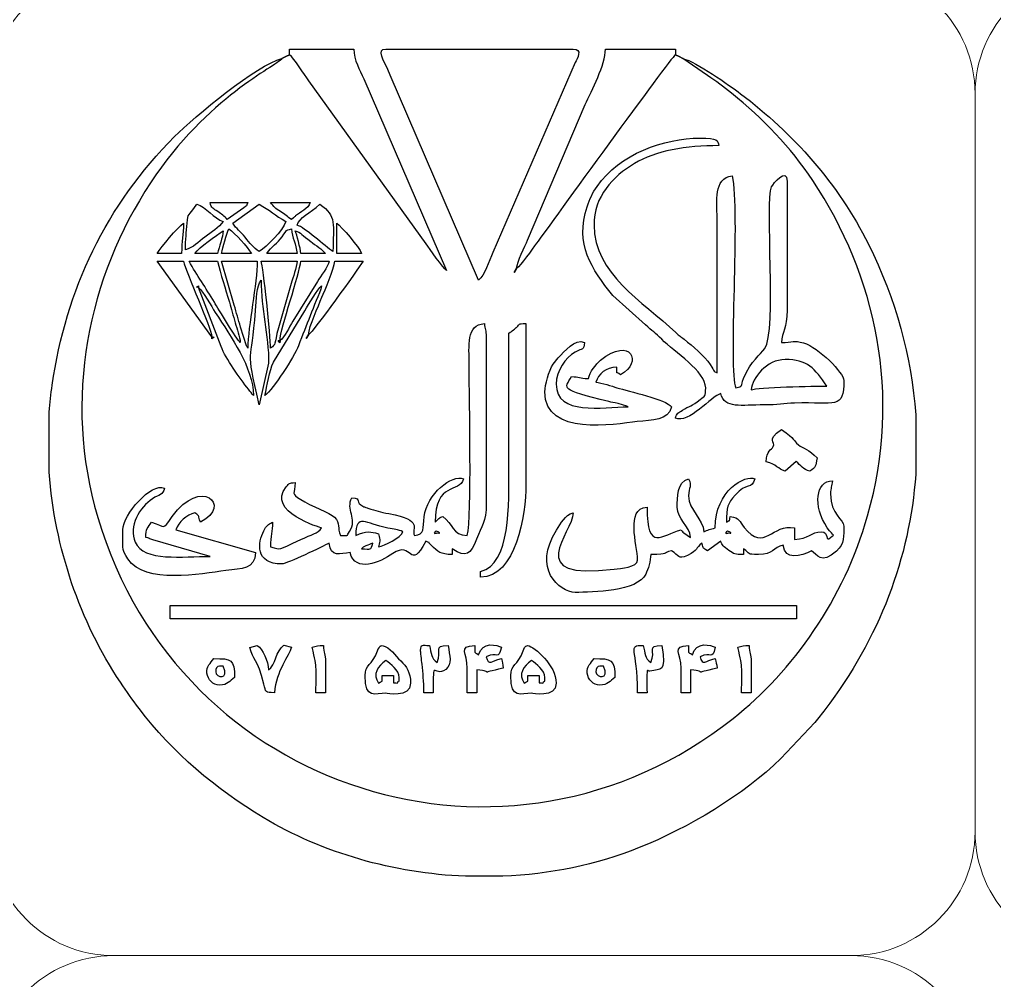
# Model space of a CAD drawing. Header units: millimetres. Extents: x -591 to 604, y 170 to 320.
# Drawn here: x 506.27 to 555.55, y 219.02 to 267.56 of the extents above; entities that cross this region are included whole.
import ezdxf

# ---------------------------------------------------------------- set-up
doc = ezdxf.new("R2010")
doc.units = ezdxf.units.MM
doc.header["$MEASUREMENT"] = 0
doc.layers.add('Layer 1', color=7, linetype='Continuous')

msp = doc.modelspace()

# ---------------------------------------------------------------- linework, layer by layer
at = {"layer": 'Layer 1', "color": 250, "lineweight": 18}
for points in [[(511.0292, 270.0725), (511.0292, 270.0725), (548.3166, 270.0725), (548.3166, 270.0725), (551.7625, 270.0725), (554.5729, 267.2621), (554.5729, 263.8162), (554.5729, 263.8162), (554.5729, 226.5288), (554.5729, 226.5288), (554.5729, 223.0829), (551.7625, 220.2725), (548.3166, 220.2725), (548.3166, 220.2725), (511.0292, 220.2725), (511.0292, 220.2725), (507.5833, 220.2725), (504.7729, 223.0829), (504.7729, 226.5288), (504.7729, 226.5288), (504.7729, 263.8162), (504.7729, 263.8162), (504.7729, 267.2621), (507.5833, 270.0725), (511.0292, 270.0725)], [(560.8292, 270.0725), (560.8292, 270.0725), (598.1166, 270.0725), (598.1166, 270.0725), (601.5625, 270.0725), (604.3729, 267.2621), (604.3729, 263.8162), (604.3729, 263.8162), (604.3729, 226.5288), (604.3729, 226.5288), (604.3729, 223.0829), (601.5625, 220.2725), (598.1166, 220.2725), (598.1166, 220.2725), (560.8292, 220.2725), (560.8292, 220.2725), (557.3833, 220.2725), (554.5729, 223.0829), (554.5729, 226.5288), (554.5729, 226.5288), (554.5729, 263.8162), (554.5729, 263.8162), (554.5729, 267.2621), (557.3833, 270.0725), (560.8292, 270.0725)], [(511.0292, 220.2725), (511.0292, 220.2725), (548.3166, 220.2725), (548.3166, 220.2725), (551.7625, 220.2725), (554.5729, 217.4621), (554.5729, 214.0162), (554.5729, 214.0162), (554.5729, 176.7288), (554.5729, 176.7288), (554.5729, 173.2829), (551.7625, 170.4725), (548.3166, 170.4725), (548.3166, 170.4725), (511.0292, 170.4725), (511.0292, 170.4725), (507.5833, 170.4725), (504.7729, 173.2829), (504.7729, 176.7288), (504.7729, 176.7288), (504.7729, 214.0162), (504.7729, 214.0162), (504.7729, 217.4621), (507.5833, 220.2725), (511.0292, 220.2725)], [(560.8292, 220.2725), (560.8292, 220.2725), (598.1166, 220.2725), (598.1166, 220.2725), (601.5625, 220.2725), (604.3729, 217.4621), (604.3729, 214.0162), (604.3729, 214.0162), (604.3729, 176.7288), (604.3729, 176.7288), (604.3729, 173.2829), (601.5625, 170.4725), (598.1166, 170.4725), (598.1166, 170.4725), (560.8292, 170.4725), (560.8292, 170.4725), (557.3833, 170.4725), (554.5729, 173.2829), (554.5729, 176.7288), (554.5729, 176.7288), (554.5729, 214.0162), (554.5729, 214.0162), (554.5729, 217.4621), (557.3833, 220.2725), (560.8292, 220.2725)]]:
    msp.add_open_spline(points, degree=3, knots=[0, 0, 0, 0, 0.125, 0.125, 0.125, 0.25, 0.25, 0.25, 0.375, 0.375, 0.375, 0.5, 0.5, 0.5, 0.625, 0.625, 0.625, 0.75, 0.75, 0.75, 0.875, 0.875, 0.875, 1, 1, 1, 1], dxfattribs=at)
at = {"layer": 'Layer 1', "color": 240}
for points, knots in [([(519.7283, 265.6831), (519.7283, 265.6831), (519.5371, 265.5875), (519.5371, 265.5875), (519.5371, 265.5875), (519.7283, 265.6831), (519.7283, 265.6831)], [0, 0, 0, 0, 0.5, 0.5, 0.5, 1, 1, 1, 1]), ([(519.9196, 265.7787), (519.9196, 265.7787), (519.7283, 265.6831), (519.7283, 265.6831), (519.7283, 265.6831), (519.9196, 265.7787), (519.9196, 265.7787)], [0, 0, 0, 0, 0.5, 0.5, 0.5, 1, 1, 1, 1]), ([(519.9196, 265.7787), (520.1502, 265.6096), (520.6702, 264.7777), (520.9027, 264.467), (520.9027, 264.467), (526.8232, 256.2356), (526.8232, 256.2356), (526.9936, 255.9854), (527.6925, 254.9977), (527.8561, 254.878), (527.8561, 254.878), (523.6753, 264.5622), (523.6753, 264.5622), (523.4812, 265.0163), (523.1706, 265.5037), (523.1706, 266.0656), (523.1706, 266.0656), (519.9196, 266.0656), (519.9196, 266.0656), (519.9196, 266.0656), (519.9196, 265.7787), (519.9196, 265.7787)], [0, 0, 0, 0, 0.1428571, 0.1428571, 0.1428571, 0.2857143, 0.2857143, 0.2857143, 0.4285714, 0.4285714, 0.4285714, 0.5714286, 0.5714286, 0.5714286, 0.7142857, 0.7142857, 0.7142857, 0.8571429, 0.8571429, 0.8571429, 1, 1, 1, 1]), ([(529.4816, 254.3999), (529.7687, 254.6104), (530.0157, 255.3724), (530.1919, 255.7932), (530.1919, 255.7932), (534.3667, 265.3944), (534.3667, 265.3944), (534.4563, 265.5854), (534.7591, 266.0656), (534.2625, 266.0656), (534.2625, 266.0656), (524.7963, 266.0656), (524.7963, 266.0656), (524.2735, 266.0656), (524.6796, 265.5359), (525.0138, 264.7534), (525.0138, 264.7534), (529.4816, 254.3999), (529.4816, 254.3999)], [0, 0, 0, 0, 0.1666667, 0.1666667, 0.1666667, 0.3333333, 0.3333333, 0.3333333, 0.5, 0.5, 0.5, 0.6666667, 0.6666667, 0.6666667, 0.8333333, 0.8333333, 0.8333333, 1, 1, 1, 1]), ([(531.394, 254.9736), (531.6156, 255.122), (532.1902, 255.9717), (532.405, 256.2575), (533.1037, 257.1873), (539.1305, 265.5622), (539.4261, 265.7787), (539.4261, 265.7787), (539.4261, 266.0656), (539.4261, 266.0656), (539.4261, 266.0656), (535.8881, 266.0656), (535.8881, 266.0656), (535.8881, 265.2549), (535.1991, 264.002), (534.869, 263.26), (534.869, 263.26), (531.9541, 256.4215), (531.9541, 256.4215), (531.8212, 256.0995), (531.424, 255.3346), (531.394, 254.9736)], [0, 0, 0, 0, 0.1428571, 0.1428571, 0.1428571, 0.2857143, 0.2857143, 0.2857143, 0.4285714, 0.4285714, 0.4285714, 0.5714286, 0.5714286, 0.5714286, 0.7142857, 0.7142857, 0.7142857, 0.8571429, 0.8571429, 0.8571429, 1, 1, 1, 1]), ([(539.6174, 265.6831), (539.6174, 265.6831), (539.4261, 265.7787), (539.4261, 265.7787), (539.4261, 265.7787), (539.6174, 265.6831), (539.6174, 265.6831)], [0, 0, 0, 0, 0.5, 0.5, 0.5, 1, 1, 1, 1]), ([(539.8086, 265.5875), (539.8086, 265.5875), (539.6174, 265.6831), (539.6174, 265.6831), (539.6174, 265.6831), (539.8086, 265.5875), (539.8086, 265.5875)], [0, 0, 0, 0, 0.5, 0.5, 0.5, 1, 1, 1, 1]), ([(539.8086, 265.5875), (539.8086, 265.5875), (541.0517, 264.727), (541.0517, 264.727), (541.5052, 264.4247), (541.8274, 264.1902), (542.2645, 263.8364), (543.8564, 262.5483), (545.2343, 261.1385), (546.3687, 259.4301), (549.5679, 254.6115), (550.8842, 248.6305), (549.1401, 242.4866), (547.9464, 238.2813), (545.3604, 234.638), (542.35, 232.2562), (530.9688, 223.2512), (514.3576, 228.4985), (510.2269, 242.4121), (508.456, 248.377), (509.7464, 254.554), (512.9008, 259.3151), (515.785, 263.6681), (519.2318, 265.1707), (519.5371, 265.5875), (518.2893, 265.2968), (515.1263, 262.6586), (514.1108, 261.6432), (510.6588, 258.1916), (508.6269, 253.9153), (507.9241, 249.0881), (507.8586, 248.6392), (507.8096, 248.1872), (507.7759, 247.7331), (507.7759, 247.7331), (507.7759, 244.6858), (507.7759, 244.6858), (508.0508, 240.8946), (509.3288, 237.1401), (511.371, 234.0897), (511.7116, 233.581), (511.9595, 233.2306), (512.3237, 232.7477), (513.9836, 230.5463), (516.2312, 228.66), (518.5861, 227.2489), (521.6029, 225.4412), (525.1899, 224.4299), (528.8087, 224.2793), (528.8087, 224.2793), (530.7016, 224.2793), (530.7016, 224.2793), (533.0773, 224.3787), (535.4263, 224.8554), (537.5957, 225.7271), (540.0467, 226.7121), (542.8903, 228.381), (544.7588, 230.2297), (544.7588, 230.2297), (546.4738, 232.0528), (546.4738, 232.0528), (546.6527, 232.2643), (546.8271, 232.4916), (546.981, 232.6928), (549.7437, 236.3041), (551.2745, 240.3925), (551.5699, 244.5787), (551.5699, 244.5787), (551.5699, 247.5939), (551.5699, 247.5939), (551.3652, 250.5065), (550.5689, 253.4224), (549.1794, 256.2167), (547.6627, 259.2669), (545.3818, 261.8047), (542.7182, 263.8118), (542.1522, 264.2384), (540.463, 265.4351), (539.8086, 265.5875)], [0, 0, 0, 0, 0.0384615, 0.0384615, 0.0384615, 0.0769231, 0.0769231, 0.0769231, 0.1153846, 0.1153846, 0.1153846, 0.1538462, 0.1538462, 0.1538462, 0.1923077, 0.1923077, 0.1923077, 0.2307692, 0.2307692, 0.2307692, 0.2692308, 0.2692308, 0.2692308, 0.3076923, 0.3076923, 0.3076923, 0.3461538, 0.3461538, 0.3461538, 0.3846154, 0.3846154, 0.3846154, 0.4230769, 0.4230769, 0.4230769, 0.4615385, 0.4615385, 0.4615385, 0.5, 0.5, 0.5, 0.5384615, 0.5384615, 0.5384615, 0.5769231, 0.5769231, 0.5769231, 0.6153846, 0.6153846, 0.6153846, 0.6538462, 0.6538462, 0.6538462, 0.6923077, 0.6923077, 0.6923077, 0.7307692, 0.7307692, 0.7307692, 0.7692308, 0.7692308, 0.7692308, 0.8076923, 0.8076923, 0.8076923, 0.8461538, 0.8461538, 0.8461538, 0.8846154, 0.8846154, 0.8846154, 0.9230769, 0.9230769, 0.9230769, 0.9615385, 0.9615385, 0.9615385, 1, 1, 1, 1]), ([(540.956, 248.9495), (540.956, 248.486), (540.941, 248.5803), (540.6767, 248.3682), (540.2403, 248.0179), (540.134, 248.0425), (539.7834, 247.8272), (539.5701, 247.6963), (539.4963, 247.6824), (539.4261, 247.4195), (540.0836, 247.1155), (541.2517, 248.5373), (541.7209, 248.6626), (541.9028, 247.8823), (542.7482, 248.0929), (543.9205, 248.0886), (544.5836, 248.0862), (544.9131, 248.1716), (545.4471, 248.1877), (547.5328, 248.2501), (547.9364, 247.8229), (547.9364, 249.3319), (547.9364, 249.689), (546.6728, 251.0026), (545.9039, 251.2268), (545.4175, 251.3686), (545.3521, 251.2443), (544.7808, 251.2443), (544.8242, 251.7662), (545.0677, 251.9736), (545.0677, 252.87), (545.0677, 252.87), (545.0677, 259.3721), (545.0677, 259.3721), (545.0677, 260.1439), (544.3635, 259.2628), (544.2864, 259.1017), (543.9469, 258.3923), (544.563, 251.7926), (543.9411, 250.9368), (543.7056, 250.6128), (543.2721, 250.3596), (542.8739, 249.422), (542.702, 249.0171), (542.8838, 249.0558), (542.486, 248.9495), (542.0744, 249.8073), (542.7002, 257.9185), (542.2947, 259.6589), (541.3349, 259.5791), (541.5294, 258.2296), (541.5297, 257.7466), (541.5297, 257.7466), (541.5297, 249.7144), (541.5297, 249.7144), (541.3248, 249.7971), (541.4418, 249.7253), (541.1842, 250.1339), (540.8935, 250.5949), (540.2948, 251.0529), (539.8746, 251.406), (539.6811, 251.5687), (539.6428, 251.5644), (539.4492, 251.7456), (537.7456, 253.3403), (535.3144, 254.721), (535.3144, 257.1728), (535.3144, 258.6435), (536.2426, 259.6092), (537.3611, 260.2897), (538.4008, 260.9222), (539.9764, 261.189), (541.6254, 261.189), (541.5568, 261.4456), (541.5755, 261.5715), (540.6692, 261.5715), (538.8711, 261.5715), (536.5887, 260.7647), (535.4651, 259.1259), (535.2345, 258.7895), (535.1036, 258.5163), (534.963, 258.0981), (534.3295, 256.2133), (535.1884, 254.9585), (536.255, 253.6192), (536.255, 253.6192), (537.9202, 252.129), (537.9202, 252.129), (538.2266, 251.8369), (538.4293, 251.7192), (538.7322, 251.4111), (539.3708, 250.762), (540.956, 249.7869), (540.956, 248.9495)], [0, 0, 0, 0, 0.0322581, 0.0322581, 0.0322581, 0.0645161, 0.0645161, 0.0645161, 0.0967742, 0.0967742, 0.0967742, 0.1290323, 0.1290323, 0.1290323, 0.1612903, 0.1612903, 0.1612903, 0.1935484, 0.1935484, 0.1935484, 0.2258065, 0.2258065, 0.2258065, 0.2580645, 0.2580645, 0.2580645, 0.2903226, 0.2903226, 0.2903226, 0.3225806, 0.3225806, 0.3225806, 0.3548387, 0.3548387, 0.3548387, 0.3870968, 0.3870968, 0.3870968, 0.4193548, 0.4193548, 0.4193548, 0.4516129, 0.4516129, 0.4516129, 0.483871, 0.483871, 0.483871, 0.516129, 0.516129, 0.516129, 0.5483871, 0.5483871, 0.5483871, 0.5806452, 0.5806452, 0.5806452, 0.6129032, 0.6129032, 0.6129032, 0.6451613, 0.6451613, 0.6451613, 0.6774194, 0.6774194, 0.6774194, 0.7096774, 0.7096774, 0.7096774, 0.7419355, 0.7419355, 0.7419355, 0.7741935, 0.7741935, 0.7741935, 0.8064516, 0.8064516, 0.8064516, 0.8387097, 0.8387097, 0.8387097, 0.8709677, 0.8709677, 0.8709677, 0.9032258, 0.9032258, 0.9032258, 0.9354839, 0.9354839, 0.9354839, 0.9677419, 0.9677419, 0.9677419, 1, 1, 1, 1]), ([(514.6605, 255.9298), (515.0675, 256.0246), (515.3042, 256.3187), (515.6437, 256.5721), (515.9833, 256.8254), (516.3565, 257.0409), (516.5729, 257.3641), (516.1133, 257.4869), (515.6937, 258.102), (515.2343, 258.2246), (514.7788, 257.5447), (514.803, 257.8277), (514.7524, 257.2723), (514.7083, 256.7869), (514.6605, 256.4771), (514.6605, 255.9298)], [0, 0, 0, 0, 0.2, 0.2, 0.2, 0.4, 0.4, 0.4, 0.6, 0.6, 0.6, 0.8, 0.8, 0.8, 1, 1, 1, 1]), ([(516.7642, 257.4597), (516.7642, 257.4597), (517.614, 258.0442), (517.614, 258.0442), (517.7573, 258.1789), (517.7375, 258.1037), (517.816, 258.3203), (517.816, 258.3203), (515.9036, 258.3203), (515.9036, 258.3203), (515.9884, 258.0024), (516.0634, 258.0212), (516.2983, 257.8546), (516.4777, 257.7275), (516.6404, 257.6285), (516.7642, 257.4597)], [0, 0, 0, 0, 0.2, 0.2, 0.2, 0.4, 0.4, 0.4, 0.6, 0.6, 0.6, 0.8, 0.8, 0.8, 1, 1, 1, 1]), ([(517.0511, 257.2685), (517.2452, 256.9785), (517.4475, 256.8596), (517.68, 256.5588), (517.9187, 256.2499), (518.087, 256.0368), (518.3897, 255.8342), (518.7705, 256.0891), (519.601, 256.8875), (519.7283, 257.3641), (519.2099, 257.6384), (518.9081, 257.9505), (518.3897, 258.2246), (518.3897, 258.2246), (517.0511, 257.2685), (517.0511, 257.2685)], [0, 0, 0, 0, 0.2, 0.2, 0.2, 0.4, 0.4, 0.4, 0.6, 0.6, 0.6, 0.8, 0.8, 0.8, 1, 1, 1, 1]), ([(520.0152, 257.4597), (520.0152, 257.4597), (520.1179, 257.5482), (520.1179, 257.5482), (520.1328, 257.5606), (520.2014, 257.6186), (520.222, 257.6355), (520.4782, 257.8437), (520.8527, 257.9922), (520.9714, 258.3203), (520.9714, 258.3203), (518.9634, 258.3203), (518.9634, 258.3203), (519.1153, 258.0935), (519.2178, 258.0195), (519.4594, 257.8602), (519.6908, 257.7077), (519.8163, 257.5928), (520.0152, 257.4597)], [0, 0, 0, 0, 0.1666667, 0.1666667, 0.1666667, 0.3333333, 0.3333333, 0.3333333, 0.5, 0.5, 0.5, 0.6666667, 0.6666667, 0.6666667, 0.8333333, 0.8333333, 0.8333333, 1, 1, 1, 1]), ([(520.3021, 257.1728), (520.6744, 257.0734), (521.7168, 256.1035), (522.1188, 255.8342), (522.1188, 257.2135), (522.3347, 257.632), (521.4495, 258.2246), (520.9571, 257.7967), (520.4, 257.5394), (520.3021, 257.1728)], [0, 0, 0, 0, 0.3333333, 0.3333333, 0.3333333, 0.6666667, 0.6666667, 0.6666667, 1, 1, 1, 1]), ([(513.2263, 255.7386), (513.2263, 255.7386), (514.4693, 255.7386), (514.4693, 255.7386), (514.4693, 256.4073), (514.5649, 256.6528), (514.5649, 257.2685), (514.2453, 257.0546), (513.4566, 256.0827), (513.2263, 255.7386)], [0, 0, 0, 0, 0.3333333, 0.3333333, 0.3333333, 0.6666667, 0.6666667, 0.6666667, 1, 1, 1, 1]), ([(522.3101, 255.7386), (522.3101, 255.7386), (523.5531, 255.7386), (523.5531, 255.7386), (523.468, 256.0573), (522.5319, 257.106), (522.3101, 257.2685), (522.3101, 257.2685), (522.3101, 255.7386), (522.3101, 255.7386)], [0, 0, 0, 0, 0.3333333, 0.3333333, 0.3333333, 0.6666667, 0.6666667, 0.6666667, 1, 1, 1, 1]), ([(515.1386, 255.7386), (515.1386, 255.7386), (516.286, 255.7386), (516.286, 255.7386), (516.3702, 256.0995), (516.5438, 256.5367), (516.5729, 256.886), (516.2141, 256.6458), (515.3593, 256.0679), (515.1386, 255.7386)], [0, 0, 0, 0, 0.3333333, 0.3333333, 0.3333333, 0.6666667, 0.6666667, 0.6666667, 1, 1, 1, 1]), ([(516.4773, 255.7386), (516.4773, 255.7386), (518.0072, 255.7386), (518.0072, 255.7386), (517.7827, 256.0737), (517.1956, 256.7568), (516.8598, 256.9816), (516.7315, 256.7145), (516.553, 256.0634), (516.4773, 255.7386)], [0, 0, 0, 0, 0.3333333, 0.3333333, 0.3333333, 0.6666667, 0.6666667, 0.6666667, 1, 1, 1, 1]), ([(518.7722, 255.7386), (518.7722, 255.7386), (520.3021, 255.7386), (520.3021, 255.7386), (520.2607, 256.2354), (520.053, 256.5277), (520.0152, 256.9816), (519.6852, 256.8935), (519.8474, 256.9722), (519.5506, 256.5857), (519.305, 256.266), (519.0007, 256.0798), (518.7722, 255.7386)], [0, 0, 0, 0, 0.25, 0.25, 0.25, 0.5, 0.5, 0.5, 0.75, 0.75, 0.75, 1, 1, 1, 1]), ([(520.4934, 255.7386), (520.4934, 255.7386), (521.7363, 255.7386), (521.7363, 255.7386), (521.5888, 255.9402), (521.2334, 256.1614), (520.9979, 256.3388), (520.5521, 256.6747), (520.5151, 256.8037), (520.2065, 256.886), (520.2967, 256.6979), (520.4714, 256.0025), (520.4934, 255.7386)], [0, 0, 0, 0, 0.25, 0.25, 0.25, 0.5, 0.5, 0.5, 0.75, 0.75, 0.75, 1, 1, 1, 1]), ([(515.9992, 251.5313), (515.9584, 252.0214), (514.7091, 254.7372), (514.5649, 255.356), (514.5649, 255.356), (513.2263, 255.356), (513.2263, 255.356), (513.2263, 255.356), (515.9992, 251.5313), (515.9992, 251.5313)], [0, 0, 0, 0, 0.3333333, 0.3333333, 0.3333333, 0.6666667, 0.6666667, 0.6666667, 1, 1, 1, 1]), ([(517.4335, 251.2443), (517.4082, 251.548), (517.2728, 251.913), (517.1799, 252.2338), (517.0716, 252.6078), (516.9684, 252.9603), (516.8806, 253.2731), (516.6825, 253.9783), (516.4441, 254.6774), (516.286, 255.356), (516.286, 255.356), (514.8518, 255.356), (514.8518, 255.356), (515.2382, 254.6256), (515.6935, 254.0096), (516.1257, 253.2833), (516.331, 252.9382), (517.2357, 251.3892), (517.4335, 251.2443)], [0, 0, 0, 0, 0.1666667, 0.1666667, 0.1666667, 0.3333333, 0.3333333, 0.3333333, 0.5, 0.5, 0.5, 0.6666667, 0.6666667, 0.6666667, 0.8333333, 0.8333333, 0.8333333, 1, 1, 1, 1]), ([(517.816, 250.9576), (517.816, 252.0683), (518.294, 254.2569), (518.294, 255.356), (518.294, 255.356), (516.4773, 255.356), (516.4773, 255.356), (516.4773, 255.356), (517.1259, 253.1361), (517.1259, 253.1361), (517.241, 252.7262), (517.3295, 252.4169), (517.4447, 252.0206), (517.4447, 252.0206), (517.7462, 251.0789), (517.7462, 251.0789), (517.7544, 251.0624), (517.774, 251.031), (517.7808, 251.018), (517.7877, 251.0049), (517.8026, 250.9766), (517.816, 250.9576)], [0, 0, 0, 0, 0.1428571, 0.1428571, 0.1428571, 0.2857143, 0.2857143, 0.2857143, 0.4285714, 0.4285714, 0.4285714, 0.5714286, 0.5714286, 0.5714286, 0.7142857, 0.7142857, 0.7142857, 0.8571429, 0.8571429, 0.8571429, 1, 1, 1, 1]), ([(518.9634, 250.9576), (519.2617, 251.176), (519.1147, 251.0874), (519.3666, 251.9886), (519.3666, 251.9886), (520.0039, 254.2198), (520.0039, 254.2198), (520.0985, 254.5439), (520.2748, 255.029), (520.3021, 255.356), (520.3021, 255.356), (518.4853, 255.356), (518.4853, 255.356), (518.6034, 255.11), (518.9634, 251.513), (518.9634, 250.9576)], [0, 0, 0, 0, 0.2, 0.2, 0.2, 0.4, 0.4, 0.4, 0.6, 0.6, 0.6, 0.8, 0.8, 0.8, 1, 1, 1, 1]), ([(519.4415, 251.3399), (519.6759, 251.5117), (519.9085, 252.0235), (520.0923, 252.3148), (520.0923, 252.3148), (521.3353, 254.3228), (521.3353, 254.3228), (521.519, 254.6145), (521.8399, 255.0278), (521.9276, 255.356), (521.9276, 255.356), (520.4934, 255.356), (520.4934, 255.356), (520.4408, 254.724), (519.4553, 251.9594), (519.4415, 251.3399)], [0, 0, 0, 0, 0.2, 0.2, 0.2, 0.4, 0.4, 0.4, 0.6, 0.6, 0.6, 0.8, 0.8, 0.8, 1, 1, 1, 1]), ([(520.8758, 251.6269), (521.1455, 251.8074), (523.3224, 254.8687), (523.6489, 255.356), (523.6489, 255.356), (522.2145, 255.356), (522.2145, 255.356), (522.182, 254.9663), (521.7025, 253.885), (521.5589, 253.5256), (521.3777, 253.0723), (520.9144, 252.0902), (520.8758, 251.6269)], [0, 0, 0, 0, 0.25, 0.25, 0.25, 0.5, 0.5, 0.5, 0.75, 0.75, 0.75, 1, 1, 1, 1]), ([(531.394, 254.9736), (531.394, 254.9736), (531.284, 254.7872), (531.284, 254.7872), (531.284, 254.7872), (531.394, 254.9736), (531.394, 254.9736)], [0, 0, 0, 0, 0.5, 0.5, 0.5, 1, 1, 1, 1]), ([(518.3897, 248.0889), (518.3897, 248.0889), (518.8678, 250.1925), (518.8678, 250.1925), (518.8678, 251.6315), (518.4853, 252.9305), (518.4853, 254.3999), (518.2604, 254.0761), (518.2395, 253.4323), (518.2018, 252.8666), (518.0087, 249.9816), (517.6616, 251.2142), (518.3897, 248.0889)], [0, 0, 0, 0, 0.25, 0.25, 0.25, 0.5, 0.5, 0.5, 0.75, 0.75, 0.75, 1, 1, 1, 1]), ([(515.3299, 254.0174), (515.3299, 254.0174), (515.3299, 254.113), (515.3299, 254.113), (515.3299, 254.113), (515.2183, 254.0333), (515.2183, 254.0333), (515.2183, 254.0333), (515.3299, 254.0174), (515.3299, 254.0174)], [0, 0, 0, 0, 0.3333333, 0.3333333, 0.3333333, 0.6666667, 0.6666667, 0.6666667, 1, 1, 1, 1]), ([(515.3299, 254.0174), (515.3299, 254.0174), (516.4624, 251.0383), (516.4624, 251.0383), (516.7034, 250.4315), (517.4056, 249.4434), (517.8415, 248.8793), (517.9354, 248.7581), (518.0182, 248.6644), (518.1028, 248.567), (518.0711, 249.9936), (516.9738, 251.5132), (516.1717, 252.7556), (515.972, 253.0649), (515.5592, 253.8493), (515.3299, 254.0174)], [0, 0, 0, 0, 0.2, 0.2, 0.2, 0.4, 0.4, 0.4, 0.6, 0.6, 0.6, 0.8, 0.8, 0.8, 1, 1, 1, 1]), ([(518.6766, 248.567), (519.108, 248.8832), (520.149, 250.5167), (520.3707, 251.0802), (520.5823, 251.6177), (520.7751, 252.0804), (520.9603, 252.5942), (521.1314, 253.0696), (521.4384, 253.6549), (521.5451, 254.113), (521.3153, 253.9446), (520.9035, 253.161), (520.7033, 252.8513), (520.7033, 252.8513), (519.1045, 250.2426), (519.1045, 250.2426), (518.9073, 249.827), (518.7882, 249.0466), (518.6766, 248.567)], [0, 0, 0, 0, 0.1666667, 0.1666667, 0.1666667, 0.3333333, 0.3333333, 0.3333333, 0.5, 0.5, 0.5, 0.6666667, 0.6666667, 0.6666667, 0.8333333, 0.8333333, 0.8333333, 1, 1, 1, 1]), ([(528.9079, 241.4911), (528.1415, 241.5081), (528.1967, 242.0912), (527.6649, 242.4473), (527.4908, 242.4007), (527.568, 242.4274), (527.4703, 242.3549), (527.4703, 242.3549), (527.2824, 242.1605), (527.2824, 242.1605), (527.2824, 244.2652), (528.5095, 243.5842), (528.7167, 244.3597), (528.1532, 244.6202), (526.8608, 243.5889), (526.7219, 242.4339), (526.6537, 241.8663), (526.7842, 241.5371), (526.2306, 241.4911), (526.0678, 241.8852), (526.7304, 242.261), (524.9472, 242.5982), (524.4762, 242.6871), (524.3148, 242.7497), (523.8886, 242.8783), (523.8835, 242.8798), (523.6815, 242.9421), (523.6709, 242.9475), (523.1776, 243.1959), (523.6345, 243.3423), (523.0752, 243.4035), (522.7476, 242.8205), (523.3822, 242.3368), (522.9604, 241.7039), (522.7796, 241.4326), (522.9126, 241.5002), (522.5014, 241.4911), (522.3134, 241.8829), (522.5213, 242.095), (522.1914, 242.4241), (522.005, 242.6101), (520.9862, 243.0026), (520.4917, 243.3086), (519.967, 243.6335), (520.1931, 243.5706), (520.2065, 244.1685), (519.8827, 244.1415), (519.932, 244.1611), (519.7562, 243.9493), (518.7183, 242.6975), (521.5183, 241.8757), (521.5451, 241.8736), (521.3359, 241.5879), (521.049, 241.552), (520.4959, 241.2971), (519.2547, 240.7253), (519.5505, 240.7806), (518.9634, 240.9174), (518.9634, 241.4979), (519.0591, 241.6835), (519.0591, 242.1605), (518.8293, 242.0389), (518.7504, 242.0046), (518.6199, 241.7387), (518.3249, 241.1373), (518.1608, 240.0567), (519.5371, 240.0567), (519.7748, 240.0567), (521.6251, 240.9485), (521.9276, 241.1085), (521.9894, 240.3655), (522.5026, 240.5908), (522.9794, 240.6304), (523.2551, 239.598), (524.4936, 240.1298), (525.1396, 240.579), (526.1524, 241.2832), (525.9728, 239.6329), (526.8043, 241.2041), (527.1728, 241.0708), (526.8263, 241.222), (527.0777, 240.9994), (527.4487, 240.6709), (527.5321, 240.5348), (528.143, 240.5348), (528.143, 240.5348), (528.143, 240.8216), (528.143, 240.8216), (528.8633, 240.3391), (529.0714, 240.5447), (529.3736, 241.3121), (529.6347, 241.9752), (529.8641, 242.1724), (529.8641, 243.1166), (529.8641, 243.1166), (529.8641, 251.5313), (529.8641, 251.5313), (529.8641, 251.861), (529.7934, 251.9015), (529.7685, 252.2006), (528.8403, 252.1234), (529.0034, 251.0883), (529.0035, 250.0969), (529.0037, 248.2505), (529.1429, 242.4997), (528.9079, 241.4911)], [0, 0, 0, 0, 0.0285714, 0.0285714, 0.0285714, 0.0571429, 0.0571429, 0.0571429, 0.0857143, 0.0857143, 0.0857143, 0.1142857, 0.1142857, 0.1142857, 0.1428571, 0.1428571, 0.1428571, 0.1714286, 0.1714286, 0.1714286, 0.2, 0.2, 0.2, 0.2285714, 0.2285714, 0.2285714, 0.2571429, 0.2571429, 0.2571429, 0.2857143, 0.2857143, 0.2857143, 0.3142857, 0.3142857, 0.3142857, 0.3428571, 0.3428571, 0.3428571, 0.3714286, 0.3714286, 0.3714286, 0.4, 0.4, 0.4, 0.4285714, 0.4285714, 0.4285714, 0.4571429, 0.4571429, 0.4571429, 0.4857143, 0.4857143, 0.4857143, 0.5142857, 0.5142857, 0.5142857, 0.5428571, 0.5428571, 0.5428571, 0.5714286, 0.5714286, 0.5714286, 0.6, 0.6, 0.6, 0.6285714, 0.6285714, 0.6285714, 0.6571429, 0.6571429, 0.6571429, 0.6857143, 0.6857143, 0.6857143, 0.7142857, 0.7142857, 0.7142857, 0.7428571, 0.7428571, 0.7428571, 0.7714286, 0.7714286, 0.7714286, 0.8, 0.8, 0.8, 0.8285714, 0.8285714, 0.8285714, 0.8571429, 0.8571429, 0.8571429, 0.8857143, 0.8857143, 0.8857143, 0.9142857, 0.9142857, 0.9142857, 0.9428571, 0.9428571, 0.9428571, 0.9714286, 0.9714286, 0.9714286, 1, 1, 1, 1]), ([(531.0115, 251.7225), (531.0115, 249.4913), (531.0115, 247.2602), (531.0115, 245.0291), (531.0115, 243.0472), (531.0967, 240.0283), (529.5773, 239.6742), (529.5773, 239.6742), (529.5773, 239.3873), (529.5773, 239.3873), (531.3528, 239.3873), (531.8721, 242.5273), (531.8721, 244.0728), (531.8721, 244.0728), (531.8721, 252.2006), (531.8721, 252.2006), (531.4106, 252.1903), (531.6296, 252.1958), (531.3936, 252.0096), (531.3918, 252.0082), (531.314, 251.9342), (531.2396, 251.877), (531.1344, 251.7959), (531.0946, 251.778), (531.0115, 251.7225)], [0, 0, 0, 0, 0.125, 0.125, 0.125, 0.25, 0.25, 0.25, 0.375, 0.375, 0.375, 0.5, 0.5, 0.5, 0.625, 0.625, 0.625, 0.75, 0.75, 0.75, 0.875, 0.875, 0.875, 1, 1, 1, 1]), ([(515.9992, 251.5313), (515.9992, 251.5313), (515.9992, 251.4357), (515.9992, 251.4357), (515.9992, 251.4357), (516.1108, 251.5154), (516.1108, 251.5154), (516.1108, 251.5154), (515.9992, 251.5313), (515.9992, 251.5313)], [0, 0, 0, 0, 0.3333333, 0.3333333, 0.3333333, 0.6666667, 0.6666667, 0.6666667, 1, 1, 1, 1]), ([(519.4415, 251.3399), (519.4415, 251.3399), (519.3459, 251.3399), (519.3459, 251.3399), (519.3459, 251.3399), (519.4256, 251.2285), (519.4256, 251.2285), (519.4256, 251.2285), (519.4415, 251.3399), (519.4415, 251.3399)], [0, 0, 0, 0, 0.3333333, 0.3333333, 0.3333333, 0.6666667, 0.6666667, 0.6666667, 1, 1, 1, 1]), ([(520.8758, 251.6269), (520.8758, 251.6269), (520.7658, 251.4403), (520.7658, 251.4403), (520.7658, 251.4403), (520.8758, 251.6269), (520.8758, 251.6269)], [0, 0, 0, 0, 0.5, 0.5, 0.5, 1, 1, 1, 1]), ([(532.8282, 248.7582), (532.8282, 246.4664), (536.3497, 247.12), (537.4968, 247.2452), (538.2581, 247.3285), (539.0474, 247.2916), (539.2349, 247.9932), (538.9614, 248.3665), (537.0438, 248.7844), (536.4736, 248.9612), (536.2211, 249.0396), (535.699, 249.2123), (535.41, 249.2363), (535.5231, 249.66), (535.9195, 249.9892), (536.4618, 250.0013), (536.4989, 249.5572), (536.3594, 249.8341), (536.6532, 249.6187), (537.7952, 250.2232), (537.1828, 251.5947), (535.6383, 250.3468), (535.4055, 250.159), (535.1006, 249.7412), (535.0277, 249.4275), (534.547, 249.4275), (534.5995, 249.5136), (534.167, 249.5232), (533.8232, 248.8736), (533.5384, 248.901), (536.0576, 248.2583), (536.1947, 248.2234), (536.3153, 248.2107), (536.5368, 248.1638), (536.5368, 248.1638), (536.972, 248.0252), (536.972, 248.0252), (536.9861, 248.0191), (537.0155, 248.006), (537.0357, 247.9932), (535.741, 247.9932), (533.402, 247.5294), (533.402, 249.1407), (533.402, 249.8393), (533.8729, 250.4754), (534.3635, 250.761), (534.7371, 250.9785), (534.7898, 250.8188), (534.8363, 251.2443), (534.349, 251.4698), (533.8167, 250.7689), (533.505, 250.4721), (533.505, 250.4721), (533.2456, 250.1578), (533.2456, 250.1578), (533.0266, 249.8085), (532.8282, 249.0962), (532.8282, 248.7582)], [0, 0, 0, 0, 0.0526316, 0.0526316, 0.0526316, 0.1052632, 0.1052632, 0.1052632, 0.1578947, 0.1578947, 0.1578947, 0.2105263, 0.2105263, 0.2105263, 0.2631579, 0.2631579, 0.2631579, 0.3157895, 0.3157895, 0.3157895, 0.3684211, 0.3684211, 0.3684211, 0.4210526, 0.4210526, 0.4210526, 0.4736842, 0.4736842, 0.4736842, 0.5263158, 0.5263158, 0.5263158, 0.5789474, 0.5789474, 0.5789474, 0.6315789, 0.6315789, 0.6315789, 0.6842105, 0.6842105, 0.6842105, 0.7368421, 0.7368421, 0.7368421, 0.7894737, 0.7894737, 0.7894737, 0.8421053, 0.8421053, 0.8421053, 0.8947368, 0.8947368, 0.8947368, 0.9473684, 0.9473684, 0.9473684, 1, 1, 1, 1]), ([(543.2509, 248.8538), (543.3003, 249.4482), (544.042, 250.3839), (544.972, 250.3839), (546.0821, 250.3839), (546.4813, 249.9327), (547.0757, 249.045), (546.4883, 249.045), (543.5239, 248.985), (543.2509, 248.8538)], [0, 0, 0, 0, 0.3333333, 0.3333333, 0.3333333, 0.6666667, 0.6666667, 0.6666667, 1, 1, 1, 1]), ([(544.0158, 245.2203), (544.5692, 245.0913), (544.5856, 244.8453), (544.972, 244.7422), (544.972, 244.7422), (545.5279, 245.2389), (545.5279, 245.2389), (545.7553, 245.0381), (545.9063, 244.8245), (546.2151, 244.7422), (546.5416, 244.9608), (546.4955, 244.9736), (546.5975, 245.4115), (546.1742, 245.8577), (545.866, 245.887), (545.6402, 246.0797), (545.3635, 246.3154), (545.5261, 246.3467), (544.7808, 246.8458), (543.9874, 246.3145), (544.4959, 246.2234), (544.3733, 245.9833), (544.2814, 245.8038), (544.0287, 245.7937), (544.0158, 245.2203)], [0, 0, 0, 0, 0.125, 0.125, 0.125, 0.25, 0.25, 0.25, 0.375, 0.375, 0.375, 0.5, 0.5, 0.5, 0.625, 0.625, 0.625, 0.75, 0.75, 0.75, 0.875, 0.875, 0.875, 1, 1, 1, 1]), ([(511.505, 241.778), (511.505, 240.9362), (511.4014, 240.8412), (511.7558, 240.3075), (512.6185, 239.0086), (515.4465, 239.5564), (516.7099, 239.7285), (517.5067, 239.837), (518.1792, 239.771), (518.1985, 240.6304), (518.1985, 240.6304), (514.1825, 241.778), (514.1825, 241.778), (514.2923, 242.1894), (514.7289, 242.5291), (515.1386, 242.6385), (515.4545, 242.4071), (515.2459, 242.5344), (515.4255, 242.1605), (517.0735, 243.0325), (515.415, 244.4894), (513.9908, 242.4476), (513.4581, 241.6841), (513.6999, 241.9833), (512.9393, 242.1605), (512.7649, 241.8998), (512.6624, 241.8409), (512.6524, 241.3955), (513.0074, 241.3127), (512.6825, 241.3742), (513.0092, 241.274), (513.0092, 241.274), (515.9036, 240.4392), (515.9036, 240.4392), (514.5306, 240.4392), (512.5525, 240.159), (512.1227, 241.1551), (511.7769, 241.9563), (512.3529, 242.9319), (512.9935, 243.3492), (513.3471, 243.5795), (513.5113, 243.5166), (513.6088, 243.8816), (512.9211, 244.1996), (511.505, 242.5441), (511.505, 241.778)], [0, 0, 0, 0, 0.0666667, 0.0666667, 0.0666667, 0.1333333, 0.1333333, 0.1333333, 0.2, 0.2, 0.2, 0.2666667, 0.2666667, 0.2666667, 0.3333333, 0.3333333, 0.3333333, 0.4, 0.4, 0.4, 0.4666667, 0.4666667, 0.4666667, 0.5333333, 0.5333333, 0.5333333, 0.6, 0.6, 0.6, 0.6666667, 0.6666667, 0.6666667, 0.7333333, 0.7333333, 0.7333333, 0.8, 0.8, 0.8, 0.8666667, 0.8666667, 0.8666667, 0.9333333, 0.9333333, 0.9333333, 1, 1, 1, 1]), ([(541.4341, 241.8736), (541.2024, 241.8195), (541.0504, 241.7735), (540.8604, 241.6822), (540.846, 242.3271), (540.0954, 242.7548), (540.0954, 243.4991), (540.0954, 243.9648), (540.2863, 243.9618), (540.0954, 244.3597), (539.5028, 244.2014), (539.5217, 243.3991), (539.5217, 242.9254), (539.5217, 242.3293), (540.1427, 241.9779), (540.1911, 241.3955), (540.1911, 241.3955), (539.8465, 241.6246), (539.8465, 241.6246), (539.7916, 241.6789), (539.7328, 241.7591), (539.7129, 241.778), (538.7468, 241.5529), (537.9918, 240.5775), (537.9918, 242.9254), (536.8788, 242.8328), (537.5136, 241.0626), (537.5136, 240.2479), (537.5136, 239.8866), (536.6448, 239.837), (536.3382, 239.7979), (531.603, 239.1935), (534.2402, 241.6301), (534.2625, 242.6385), (533.8234, 242.5213), (533.6473, 242.1122), (533.4193, 241.7607), (532.1805, 239.8518), (533.5493, 238.6224), (534.3582, 238.6224), (535.2625, 238.6224), (537.4994, 238.6567), (537.9281, 239.5467), (538.0469, 239.7933), (538.1759, 240.2148), (538.1831, 240.5348), (539.1693, 240.5348), (538.6844, 240.5978), (539.2349, 240.7262), (539.6143, 240.472), (539.5516, 240.2626), (540.0336, 240.4888), (540.6119, 240.7606), (540.4173, 240.8539), (540.7648, 241.1085), (540.854, 240.7745), (540.8012, 240.8938), (541.0517, 240.7262), (541.0517, 240.7262), (541.7209, 241.2041), (541.7209, 241.2041), (541.7758, 240.9989), (541.8691, 240.9244), (542.1215, 240.7441), (542.3955, 240.5482), (542.422, 240.5348), (542.8684, 240.5348), (542.8684, 240.5348), (542.8684, 240.8216), (542.8684, 240.8216), (543.2529, 240.5641), (542.9845, 240.5348), (543.6334, 240.5348), (544.3491, 240.5348), (544.3733, 240.8786), (544.8764, 241.0129), (544.9429, 240.2141), (545.7678, 240.4389), (546.3107, 240.7262), (546.5869, 240.5411), (546.7791, 239.9879), (547.5725, 240.7073), (547.9844, 241.0806), (547.9364, 241.4878), (547.9364, 241.9692), (547.9364, 242.3071), (547.2669, 242.5414), (547.2669, 243.5948), (547.2669, 243.9244), (547.3376, 243.9649), (547.3625, 244.2641), (546.5277, 244.2454), (546.3544, 242.9916), (547.1, 241.89), (547.4509, 241.3714), (547.5133, 241.6283), (547.2623, 241.3982), (546.9621, 241.1232), (547.2231, 241.6822), (546.7888, 241.6822), (546.3106, 241.6822), (546.1549, 241.3155), (545.4501, 241.2999), (545.4501, 241.2999), (545.4501, 241.8736), (545.4501, 241.8736), (544.3377, 242.1327), (543.9266, 240.6206), (542.8966, 241.9017), (542.6448, 242.2152), (542.6767, 242.4076), (542.1991, 242.4473), (542.1322, 242.1677), (542.2114, 242.3095), (542.0078, 242.1605), (542.0078, 242.9375), (542.0541, 243.1033), (542.4455, 243.5396), (543.0218, 244.1826), (543.294, 243.8046), (543.4421, 244.3597), (542.9656, 244.58), (541.4341, 243.7768), (541.4341, 241.8736)], [0, 0, 0, 0, 0.0243902, 0.0243902, 0.0243902, 0.0487805, 0.0487805, 0.0487805, 0.0731707, 0.0731707, 0.0731707, 0.097561, 0.097561, 0.097561, 0.1219512, 0.1219512, 0.1219512, 0.1463415, 0.1463415, 0.1463415, 0.1707317, 0.1707317, 0.1707317, 0.195122, 0.195122, 0.195122, 0.2195122, 0.2195122, 0.2195122, 0.2439024, 0.2439024, 0.2439024, 0.2682927, 0.2682927, 0.2682927, 0.2926829, 0.2926829, 0.2926829, 0.3170732, 0.3170732, 0.3170732, 0.3414634, 0.3414634, 0.3414634, 0.3658537, 0.3658537, 0.3658537, 0.3902439, 0.3902439, 0.3902439, 0.4146341, 0.4146341, 0.4146341, 0.4390244, 0.4390244, 0.4390244, 0.4634146, 0.4634146, 0.4634146, 0.4878049, 0.4878049, 0.4878049, 0.5121951, 0.5121951, 0.5121951, 0.5365854, 0.5365854, 0.5365854, 0.5609756, 0.5609756, 0.5609756, 0.5853659, 0.5853659, 0.5853659, 0.6097561, 0.6097561, 0.6097561, 0.6341463, 0.6341463, 0.6341463, 0.6585366, 0.6585366, 0.6585366, 0.6829268, 0.6829268, 0.6829268, 0.7073171, 0.7073171, 0.7073171, 0.7317073, 0.7317073, 0.7317073, 0.7560976, 0.7560976, 0.7560976, 0.7804878, 0.7804878, 0.7804878, 0.804878, 0.804878, 0.804878, 0.8292683, 0.8292683, 0.8292683, 0.8536585, 0.8536585, 0.8536585, 0.8780488, 0.8780488, 0.8780488, 0.902439, 0.902439, 0.902439, 0.9268293, 0.9268293, 0.9268293, 0.9512195, 0.9512195, 0.9512195, 0.9756098, 0.9756098, 0.9756098, 1, 1, 1, 1]), ([(523.2663, 241.4911), (523.2925, 242.6661), (523.7472, 242.0815), (524.8905, 241.8721), (525.2007, 241.8153), (525.4084, 241.8015), (525.6569, 241.6822), (525.5466, 241.3779), (524.7218, 240.989), (524.4137, 240.9174), (524.5157, 241.3552), (524.5157, 241.1487), (524.4137, 241.5868), (524.0271, 241.6893), (523.8128, 241.7533), (523.2663, 241.4911)], [0, 0, 0, 0, 0.2, 0.2, 0.2, 0.4, 0.4, 0.4, 0.6, 0.6, 0.6, 0.8, 0.8, 0.8, 1, 1, 1, 1]), ([(527.2824, 241.6822), (527.384, 241.7838), (527.645, 241.5305), (527.3889, 241.6326), (527.3867, 241.6334), (527.1222, 241.5221), (527.2824, 241.6822)], [0, 0, 0, 0, 0.5, 0.5, 0.5, 1, 1, 1, 1]), ([(542.0078, 241.6822), (542.1094, 241.7838), (542.3705, 241.5305), (542.1144, 241.6326), (542.1121, 241.6334), (541.8476, 241.5221), (542.0078, 241.6822)], [0, 0, 0, 0, 0.5, 0.5, 0.5, 1, 1, 1, 1]), ([(523.5531, 240.8216), (523.6773, 240.9296), (523.5564, 240.8578), (523.7851, 240.9722), (523.908, 241.0335), (524.0052, 241.0502), (524.127, 241.1085), (524.0221, 240.716), (524.0556, 240.8216), (523.5531, 240.8216)], [0, 0, 0, 0, 0.3333333, 0.3333333, 0.3333333, 0.6666667, 0.6666667, 0.6666667, 1, 1, 1, 1]), ([(513.8956, 237.2838), (513.8956, 237.2838), (545.5457, 237.2838), (545.5457, 237.2838), (545.5457, 237.2838), (545.5457, 237.953), (545.5457, 237.953), (545.5457, 237.953), (513.8956, 237.953), (513.8956, 237.953), (513.8956, 237.953), (513.8956, 237.2838), (513.8956, 237.2838)], [0, 0, 0, 0, 0.25, 0.25, 0.25, 0.5, 0.5, 0.5, 0.75, 0.75, 0.75, 1, 1, 1, 1]), ([(528.9079, 234.7976), (528.9079, 234.7976), (528.9079, 233.5546), (528.9079, 233.5546), (528.9079, 233.5546), (529.386, 233.5546), (529.386, 233.5546), (529.386, 233.5546), (529.386, 234.702), (529.386, 234.702), (530.3673, 234.6203), (529.3427, 234.4755), (530.7247, 234.7976), (530.7032, 235.0557), (530.6799, 235.0576), (530.629, 235.2757), (530.1319, 235.1598), (529.9931, 234.8882), (529.8641, 235.3713), (530.4382, 235.6467), (530.4681, 235.1584), (530.629, 235.8495), (530.4387, 235.9564), (529.6467, 236.1755), (529.4816, 235.4669), (529.2038, 235.6705), (529.3014, 235.4536), (529.2904, 235.945), (528.404, 235.8713), (528.9079, 235.5851), (528.9079, 234.7976)], [0, 0, 0, 0, 0.1, 0.1, 0.1, 0.2, 0.2, 0.2, 0.3, 0.3, 0.3, 0.4, 0.4, 0.4, 0.5, 0.5, 0.5, 0.6, 0.6, 0.6, 0.7, 0.7, 0.7, 0.8, 0.8, 0.8, 0.9, 0.9, 0.9, 1, 1, 1, 1]), ([(539.7129, 234.7976), (539.7129, 234.7976), (539.7129, 233.5546), (539.7129, 233.5546), (539.7129, 233.5546), (540.1911, 233.5546), (540.1911, 233.5546), (540.1911, 233.5546), (540.1911, 234.702), (540.1911, 234.702), (541.1724, 234.6203), (540.1477, 234.4755), (541.5297, 234.7976), (541.5083, 235.0557), (541.4849, 235.0576), (541.4341, 235.2757), (540.9371, 235.1598), (540.7981, 234.8882), (540.6692, 235.3713), (541.2431, 235.6467), (541.2732, 235.1584), (541.4341, 235.8495), (541.2436, 235.9564), (540.4517, 236.1755), (540.2867, 235.4669), (540.0089, 235.6705), (540.1064, 235.4536), (540.0954, 235.945), (539.2091, 235.8713), (539.7129, 235.5851), (539.7129, 234.7976)], [0, 0, 0, 0, 0.1, 0.1, 0.1, 0.2, 0.2, 0.2, 0.3, 0.3, 0.3, 0.4, 0.4, 0.4, 0.5, 0.5, 0.5, 0.6, 0.6, 0.6, 0.7, 0.7, 0.7, 0.8, 0.8, 0.8, 0.9, 0.9, 0.9, 1, 1, 1, 1]), ([(517.9152, 235.8378), (518.0674, 235.1808), (518.3114, 235.2978), (518.6286, 233.9846), (518.7297, 233.5661), (518.6839, 233.565), (519.1546, 233.5546), (519.2471, 234.6663), (519.9136, 235.4131), (520.0152, 235.8495), (520.0152, 235.8495), (519.6364, 235.9567), (519.6364, 235.9567), (519.2275, 235.6482), (519.218, 234.9586), (518.8678, 234.702), (518.8294, 235.1632), (518.5816, 235.7343), (518.294, 235.945), (518.294, 235.945), (517.9152, 235.8378), (517.9152, 235.8378)], [0, 0, 0, 0, 0.1428571, 0.1428571, 0.1428571, 0.2857143, 0.2857143, 0.2857143, 0.4285714, 0.4285714, 0.4285714, 0.5714286, 0.5714286, 0.5714286, 0.7142857, 0.7142857, 0.7142857, 0.8571429, 0.8571429, 0.8571429, 1, 1, 1, 1]), ([(521.0671, 235.8495), (521.3412, 234.6726), (521.2583, 234.8561), (521.2583, 233.5546), (521.2583, 233.5546), (521.7363, 233.5546), (521.7363, 233.5546), (521.7363, 233.5546), (521.7363, 235.0844), (521.7363, 235.0844), (521.7363, 235.5651), (521.6505, 235.5126), (521.6408, 235.945), (521.3855, 235.9394), (521.2585, 235.9237), (521.0671, 235.8495)], [0, 0, 0, 0, 0.2, 0.2, 0.2, 0.4, 0.4, 0.4, 0.6, 0.6, 0.6, 0.8, 0.8, 0.8, 1, 1, 1, 1]), ([(523.7443, 234.4152), (523.7443, 233.1841), (524.2598, 233.5271), (524.7963, 233.5271), (524.7968, 233.5271), (526.0393, 233.2627), (526.0393, 234.0326), (526.0393, 234.5969), (525.8383, 234.8639), (525.5399, 235.1587), (525.2542, 235.4406), (525.017, 235.835), (524.6049, 235.945), (524.4266, 235.8256), (524.6146, 236.0398), (524.4474, 235.8161), (524.3379, 235.6695), (524.4203, 235.7986), (524.3683, 235.6602), (524.0858, 234.9059), (523.7443, 234.9898), (523.7443, 234.4152)], [0, 0, 0, 0, 0.1428571, 0.1428571, 0.1428571, 0.2857143, 0.2857143, 0.2857143, 0.4285714, 0.4285714, 0.4285714, 0.5714286, 0.5714286, 0.5714286, 0.7142857, 0.7142857, 0.7142857, 0.8571429, 0.8571429, 0.8571429, 1, 1, 1, 1]), ([(526.7087, 233.5546), (526.7087, 233.5546), (527.1867, 233.5546), (527.1867, 233.5546), (527.1867, 235.4471), (527.1686, 234.2649), (527.8185, 234.733), (528.1771, 234.9914), (528.0105, 235.4305), (527.9354, 235.9422), (527.1275, 235.9267), (527.6658, 235.6842), (527.378, 235.0844), (527.068, 235.3115), (527.0948, 235.5187), (526.9955, 235.945), (526.6193, 235.9366), (526.5709, 236.0362), (526.542, 235.6851), (526.5411, 235.6741), (526.6034, 235.1633), (526.621, 234.9984), (526.6741, 234.501), (526.7087, 234.1778), (526.7087, 233.5546)], [0, 0, 0, 0, 0.125, 0.125, 0.125, 0.25, 0.25, 0.25, 0.375, 0.375, 0.375, 0.5, 0.5, 0.5, 0.625, 0.625, 0.625, 0.75, 0.75, 0.75, 0.875, 0.875, 0.875, 1, 1, 1, 1]), ([(531.1071, 234.4152), (531.1071, 233.1841), (531.6225, 233.5271), (532.159, 233.5271), (532.1595, 233.5271), (533.402, 233.2627), (533.402, 234.0326), (533.402, 234.9432), (532.3042, 235.8553), (531.9677, 235.945), (531.8847, 235.8896), (531.8485, 235.9733), (531.7312, 235.6602), (531.4486, 234.9059), (531.1071, 234.9898), (531.1071, 234.4152)], [0, 0, 0, 0, 0.2, 0.2, 0.2, 0.4, 0.4, 0.4, 0.6, 0.6, 0.6, 0.8, 0.8, 0.8, 1, 1, 1, 1]), ([(537.5136, 233.5546), (537.5136, 233.5546), (537.9918, 233.5546), (537.9918, 233.5546), (537.9918, 233.7793), (537.9784, 234.0233), (537.9811, 234.2422), (537.9891, 234.9126), (538.0287, 234.6085), (538.1373, 234.6372), (538.7215, 234.7912), (538.9528, 234.4959), (538.7404, 235.9422), (537.9326, 235.9267), (538.4709, 235.6842), (538.1831, 235.0844), (537.873, 235.3115), (537.8999, 235.5187), (537.8006, 235.945), (536.9737, 235.9266), (537.5136, 235.8555), (537.5136, 233.5546)], [0, 0, 0, 0, 0.1428571, 0.1428571, 0.1428571, 0.2857143, 0.2857143, 0.2857143, 0.4285714, 0.4285714, 0.4285714, 0.5714286, 0.5714286, 0.5714286, 0.7142857, 0.7142857, 0.7142857, 0.8571429, 0.8571429, 0.8571429, 1, 1, 1, 1]), ([(542.5815, 235.8495), (542.8558, 234.6726), (542.7728, 234.8561), (542.7728, 233.5546), (542.7728, 233.5546), (543.2509, 233.5546), (543.2509, 233.5546), (543.2509, 233.5546), (543.2509, 235.0844), (543.2509, 235.0844), (543.2509, 235.5651), (543.1649, 235.5126), (543.1552, 235.945), (542.8999, 235.9394), (542.7729, 235.9237), (542.5815, 235.8495)], [0, 0, 0, 0, 0.2, 0.2, 0.2, 0.4, 0.4, 0.4, 0.6, 0.6, 0.6, 0.8, 0.8, 0.8, 1, 1, 1, 1]), ([(516.3817, 233.937), (516.8161, 233.937), (516.8804, 234.1413), (517.1466, 234.3195), (517.1466, 235.2509), (516.9735, 235.2757), (516.0948, 235.2757), (515.9394, 235.0437), (515.7121, 234.8948), (515.7505, 234.5363), (515.786, 234.2069), (516.064, 233.937), (516.3817, 233.937)], [0, 0, 0, 0, 0.25, 0.25, 0.25, 0.5, 0.5, 0.5, 0.75, 0.75, 0.75, 1, 1, 1, 1]), ([(524.4137, 234.0326), (524.1153, 234.4783), (524.3688, 234.8939), (524.7963, 235.1801), (525.0266, 235.0258), (525.4656, 234.6815), (525.4656, 234.3195), (525.4656, 233.9539), (525.495, 234.2847), (525.37, 234.0326), (525.1168, 234.1348), (525.1915, 233.8359), (525.1786, 234.4152), (525.1786, 234.4152), (524.6049, 234.4152), (524.6049, 234.4152), (524.5694, 233.9879), (524.7095, 234.2381), (524.4137, 234.0326)], [0, 0, 0, 0, 0.1666667, 0.1666667, 0.1666667, 0.3333333, 0.3333333, 0.3333333, 0.5, 0.5, 0.5, 0.6666667, 0.6666667, 0.6666667, 0.8333333, 0.8333333, 0.8333333, 1, 1, 1, 1]), ([(531.7765, 234.0326), (531.4781, 234.4783), (531.7316, 234.8939), (532.159, 235.1801), (532.3894, 235.0258), (532.8282, 234.6815), (532.8282, 234.3195), (532.8282, 233.9539), (532.8576, 234.2847), (532.7327, 234.0326), (532.4795, 234.1348), (532.5544, 233.8359), (532.5414, 234.4152), (532.5414, 234.4152), (531.9677, 234.4152), (531.9677, 234.4152), (531.9322, 233.9879), (532.0723, 234.2381), (531.7765, 234.0326)], [0, 0, 0, 0, 0.1666667, 0.1666667, 0.1666667, 0.3333333, 0.3333333, 0.3333333, 0.5, 0.5, 0.5, 0.6666667, 0.6666667, 0.6666667, 0.8333333, 0.8333333, 0.8333333, 1, 1, 1, 1]), ([(535.6014, 233.937), (536.0358, 233.937), (536.1001, 234.1413), (536.3662, 234.3195), (536.3662, 235.2509), (536.1932, 235.2757), (535.3144, 235.2757), (535.159, 235.0437), (534.9318, 234.8948), (534.9702, 234.5363), (535.0056, 234.2069), (535.2837, 233.937), (535.6014, 233.937)], [0, 0, 0, 0, 0.25, 0.25, 0.25, 0.5, 0.5, 0.5, 0.75, 0.75, 0.75, 1, 1, 1, 1]), ([(516.1905, 234.6064), (516.1905, 234.7629), (516.2477, 234.8932), (516.3817, 234.8932), (516.3817, 234.8932), (516.5729, 234.8932), (516.5729, 234.8932), (516.9226, 234.1642), (516.1905, 234.3083), (516.1905, 234.6064)], [0, 0, 0, 0, 0.3333333, 0.3333333, 0.3333333, 0.6666667, 0.6666667, 0.6666667, 1, 1, 1, 1]), ([(535.41, 234.6064), (535.41, 234.7629), (535.4672, 234.8932), (535.6014, 234.8932), (535.6014, 234.8932), (535.7925, 234.8932), (535.7925, 234.8932), (536.1423, 234.1642), (535.41, 234.3083), (535.41, 234.6064)], [0, 0, 0, 0, 0.3333333, 0.3333333, 0.3333333, 0.6666667, 0.6666667, 0.6666667, 1, 1, 1, 1])]:
    msp.add_open_spline(points, degree=3, knots=knots, dxfattribs=at)

doc.saveas('drawing.dxf')
